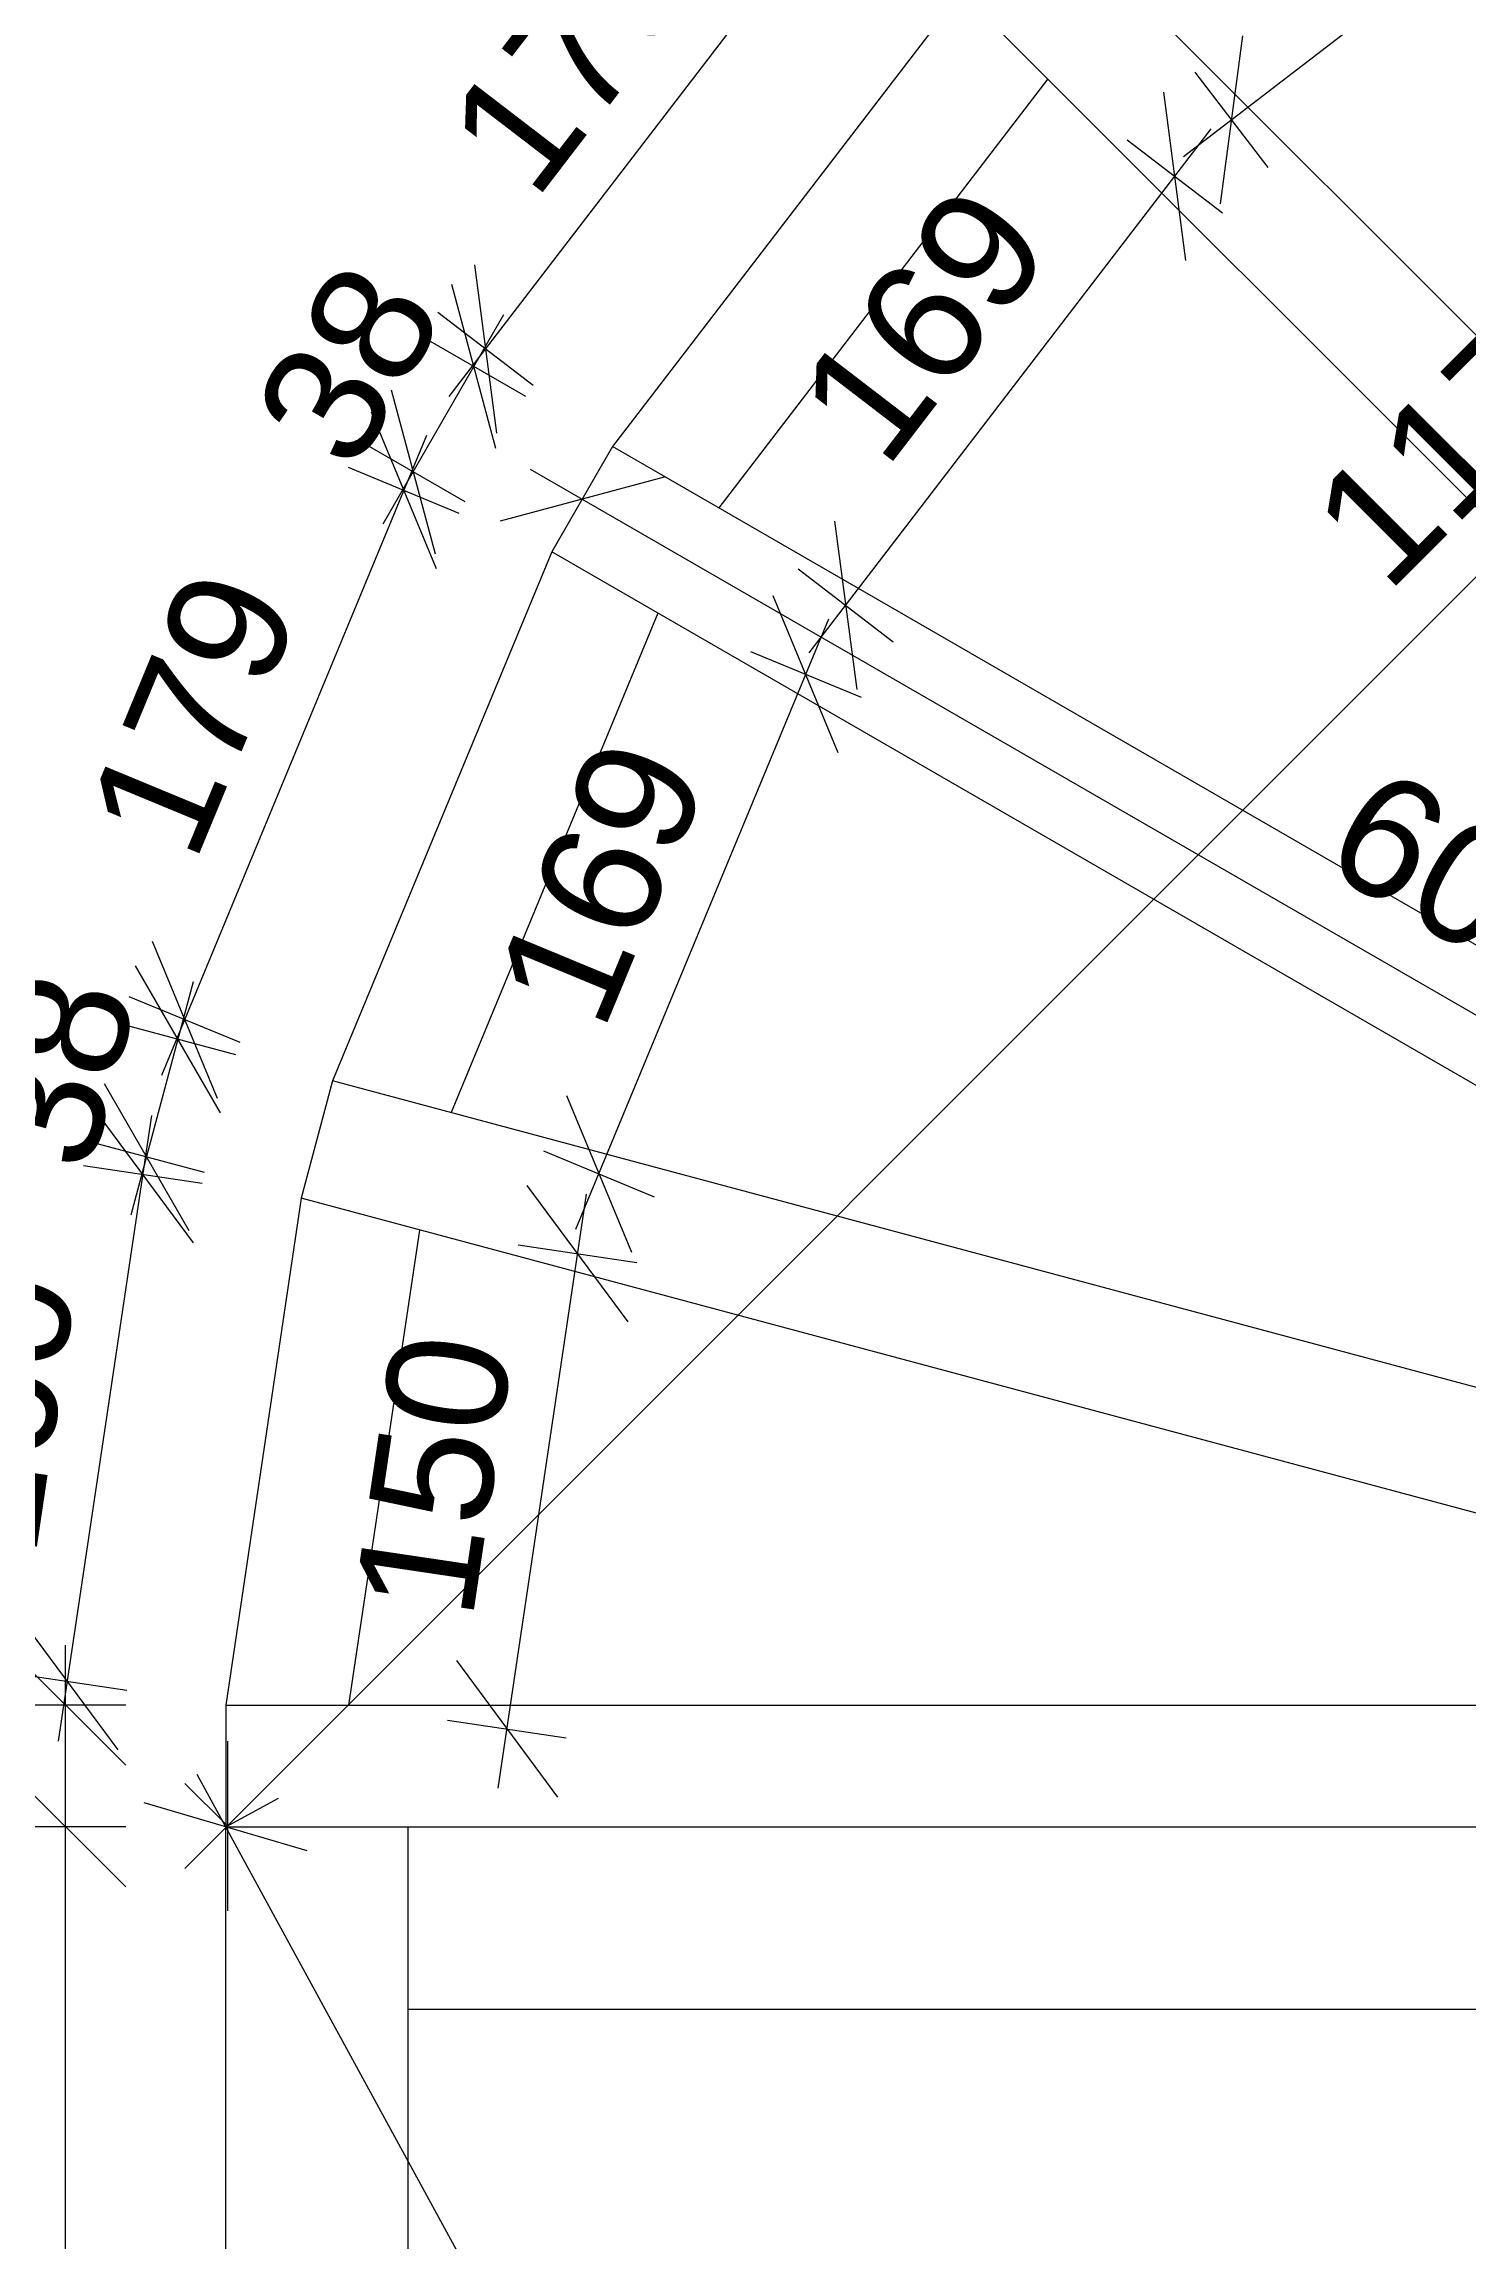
# Model space of a CAD drawing. Header units: millimetres. Extents: x -96270 to 80902, y -48795 to -34727.
# Drawn here: x 63300 to 63745, y -37880 to -37194 of the extents above; entities that cross this region are included whole.
import ezdxf

# ---------------------------------------------------------------- set-up
doc = ezdxf.new("R2010")
doc.units = ezdxf.units.MM
doc.layers.get('0').update_dxf_attribs({"lineweight": 25})
doc.layers.add('Mållinje (Afsætning af mål)', color=4, linetype='Continuous', lineweight=9)
doc.layers.add('Tyk fuldstregslinje (Optegning)', color=7, linetype='Continuous', lineweight=30)
doc.styles.add('Annotative', font='arial.ttf')
doc.dimstyles.new('Annotative', dxfattribs={"dimscale": 0, "dimtxt": 2.5, "dimasz": 2.5, "dimexe": 1.25, "dimexo": 1, "dimgap": 1, "dimtad": 1, "dimdec": 0, "dimzin": 0, "dimtxsty": 'Annotative', "dimblk": 'OBLIQUE', "dimcen": 1, "dimdle": 1.25, "dimadec": 0, "dimazin": 0, "dimtfac": 1, "dimtdec": 0, "dimtofl": 0, "dimtmove": 0, "dimatfit": 3, "dimfxl": 1.25, "dimfxlon": 1, "dimtolj": 1, "dimtzin": 0, "dimarcsym": 0})

# ---------------------------------------------------------------- blocks, each defined once
blk = doc.blocks.new('_Oblique')
at = {"color": 0, "linetype": 'ByBlock', "lineweight": -2}
blk.add_line((-0.5, -0.5), (0.5, 0.5), dxfattribs=at)
blk = doc.blocks.new('*D704')
at = {"layer": 'Defpoints', "color": 0, "transparency": 16777216}
for p in [(63306.7, -37750.81), (63356.7, -37750.81), (63356.7, -38850.81)]:
    blk.add_point(p, dxfattribs=at)
at = {"layer": 'Mållinje (Afsætning af mål)', "color": 0, "lineweight": -2, "transparency": 16777216}
for p, q in [((63306.7, -38869.56), (63306.7, -37732.06)), ((63325.45, -37750.81), (63287.95, -37750.81)), ((63325.45, -38850.81), (63287.95, -38850.81))]:
    blk.add_line(p, q, dxfattribs=at)
at = {"layer": 'Mållinje (Afsætning af mål)', "color": 0, "lineweight": -2, "transparency": 16777216, "xscale": 37.5, "yscale": 37.5, "zscale": 37.5}
for p, rotation in [((63306.7, -37750.81), 90), ((63306.7, -38850.81), 270)]:
    blk.add_blockref('_Oblique', p, dxfattribs=dict(at, rotation=rotation))
at = {"layer": 'Mållinje (Afsætning af mål)', "color": 0, "transparency": 16777216, "insert": (63272.55, -38300.81), "char_height": 37.5, "attachment_point": 5, "rotation": 90, "style": 'Annotative'}
blk.add_mtext('\\A1;1100', dxfattribs=at)
blk = doc.blocks.new('*D705')
at = {"layer": 'Defpoints', "color": 0, "transparency": 16777216}
for p in [(63330.84, -37547.04), (63380.27, -37554.4), (63356.7, -37712.81)]:
    blk.add_point(p, dxfattribs=at)
at = {"layer": 'Mållinje (Afsætning af mål)', "color": 0, "lineweight": -2, "transparency": 16777216}
for p, q in [((63304.5, -37724), (63333.6, -37528.5)), ((63349.38, -37549.8), (63312.29, -37544.28)), ((63325.81, -37708.21), (63288.72, -37702.69))]:
    blk.add_line(p, q, dxfattribs=at)
at = {"layer": 'Mållinje (Afsætning af mål)', "color": 0, "lineweight": -2, "transparency": 16777216, "xscale": 37.5, "yscale": 37.5, "zscale": 37.5}
for p, rotation in [((63330.84, -37547.04), 81.53558793589828), ((63307.26, -37705.45), 261.5355879358983)]:
    blk.add_blockref('_Oblique', p, dxfattribs=dict(at, rotation=rotation))
at = {"layer": 'Mållinje (Afsætning af mål)', "color": 0, "transparency": 16777216, "insert": (63285.28, -37621.22), "char_height": 37.5, "attachment_point": 5, "rotation": 81.53559, "style": 'Annotative'}
blk.add_mtext('\\A1;160', dxfattribs=at)
blk = doc.blocks.new('*D706')
at = {"layer": 'Defpoints', "color": 0, "transparency": 16777216}
for p in [(63306.7, -37712.81), (63356.7, -37712.81), (63356.7, -37750.81)]:
    blk.add_point(p, dxfattribs=at)
at = {"layer": 'Mållinje (Afsætning af mål)', "color": 0, "lineweight": -2, "transparency": 16777216}
for p, q in [((63306.7, -37769.56), (63306.7, -37694.06)), ((63325.45, -37712.81), (63287.95, -37712.81)), ((63325.45, -37750.81), (63287.95, -37750.81))]:
    blk.add_line(p, q, dxfattribs=at)
at = {"layer": 'Mållinje (Afsætning af mål)', "color": 0, "lineweight": -2, "transparency": 16777216, "xscale": 37.5, "yscale": 37.5, "zscale": 37.5}
for p, rotation in [((63306.7, -37712.81), 90), ((63306.7, -37750.81), 270)]:
    blk.add_blockref('_Oblique', p, dxfattribs=dict(at, rotation=rotation))
at = {"layer": 'Mållinje (Afsætning af mål)', "color": 0, "transparency": 16777216, "insert": (63272.54, -37731.81), "char_height": 37.5, "attachment_point": 5, "rotation": 90, "style": 'Annotative'}
blk.add_mtext('\\A1;38', dxfattribs=at)
blk = doc.blocks.new('*D707')
at = {"layer": 'Defpoints', "color": 0, "transparency": 16777216}
for p in [(63412.39, -37333.24), (63458.58, -37352.37), (63390.11, -37517.69)]:
    blk.add_point(p, dxfattribs=at)
at = {"layer": 'Mållinje (Afsætning af mål)', "color": 0, "lineweight": -2, "transparency": 16777216}
for p, q in [((63336.74, -37515.88), (63419.57, -37315.92)), ((63429.71, -37340.42), (63395.07, -37326.06)), ((63361.23, -37505.74), (63326.59, -37491.39))]:
    blk.add_line(p, q, dxfattribs=at)
at = {"layer": 'Mållinje (Afsætning af mål)', "color": 0, "lineweight": -2, "transparency": 16777216, "xscale": 37.5, "yscale": 37.5, "zscale": 37.5}
for p, rotation in [((63412.39, -37333.24), 67.4999999999982), ((63343.91, -37498.56), 247.4999999999982)]:
    blk.add_blockref('_Oblique', p, dxfattribs=dict(at, rotation=rotation))
at = {"layer": 'Mållinje (Afsætning af mål)', "color": 0, "transparency": 16777216, "insert": (63346.6, -37402.83), "char_height": 37.5, "attachment_point": 5, "rotation": 67.5, "style": 'Annotative'}
blk.add_mtext('\\A1;179', dxfattribs=at)
blk = doc.blocks.new('*D691')
at = {"layer": 'Defpoints', "color": 0, "transparency": 16777216}
for p in [(63341.81, -37504.75), (63390.11, -37517.69), (63380.27, -37554.4)]:
    blk.add_point(p, dxfattribs=at)
at = {"layer": 'Mållinje (Afsætning af mål)', "color": 0, "lineweight": -2, "transparency": 16777216}
for p, q in [((63327.12, -37559.57), (63346.66, -37486.64)), ((63359.92, -37509.61), (63323.7, -37499.9)), ((63350.09, -37546.31), (63313.86, -37536.61))]:
    blk.add_line(p, q, dxfattribs=at)
at = {"layer": 'Mållinje (Afsætning af mål)', "color": 0, "lineweight": -2, "transparency": 16777216, "xscale": 37.5, "yscale": 37.5, "zscale": 37.5}
for p, rotation in [((63341.81, -37504.75), 75.00000000000414), ((63331.97, -37541.46), 255.0000000000041)]:
    blk.add_blockref('_Oblique', p, dxfattribs=dict(at, rotation=rotation))
at = {"layer": 'Mållinje (Afsætning af mål)', "color": 0, "transparency": 16777216, "insert": (63303.9, -37514.27), "char_height": 37.5, "attachment_point": 5, "rotation": 75, "style": 'Annotative'}
blk.add_mtext('\\A1;38', dxfattribs=at)
blk = doc.blocks.new('*D692')
at = {"layer": 'Defpoints', "color": 0, "transparency": 16777216}
for p in [(63434.28, -37294.46), (63477.58, -37319.46), (63458.58, -37352.37)]:
    blk.add_point(p, dxfattribs=at)
at = {"layer": 'Mållinje (Afsætning af mål)', "color": 0, "lineweight": -2, "transparency": 16777216}
for p, q in [((63405.91, -37343.61), (63443.66, -37278.23)), ((63450.52, -37303.84), (63418.04, -37285.09)), ((63431.52, -37336.75), (63399.04, -37318))]:
    blk.add_line(p, q, dxfattribs=at)
at = {"layer": 'Mållinje (Afsætning af mål)', "color": 0, "lineweight": -2, "transparency": 16777216, "xscale": 37.5, "yscale": 37.5, "zscale": 37.5}
for p, rotation in [((63434.28, -37294.46), 60.0000000000034), ((63415.28, -37327.37), 240.0000000000034)]:
    blk.add_blockref('_Oblique', p, dxfattribs=dict(at, rotation=rotation))
at = {"layer": 'Mållinje (Afsætning af mål)', "color": 0, "transparency": 16777216, "insert": (63395.2, -37293.84), "char_height": 37.5, "attachment_point": 5, "rotation": 60, "style": 'Annotative'}
blk.add_mtext('\\A1;38', dxfattribs=at)
blk = doc.blocks.new('*D693')
at = {"layer": 'Defpoints', "color": 0, "transparency": 16777216}
for p in [(63546.85, -37147.06), (63586.52, -37177.5), (63477.58, -37319.46)]:
    blk.add_point(p, dxfattribs=at)
at = {"layer": 'Mållinje (Afsætning af mål)', "color": 0, "lineweight": -2, "transparency": 16777216}
for p, q in [((63426.5, -37303.9), (63558.26, -37132.19)), ((63561.72, -37158.48), (63531.97, -37135.65)), ((63452.79, -37300.44), (63423.04, -37277.61))]:
    blk.add_line(p, q, dxfattribs=at)
at = {"layer": 'Mållinje (Afsætning af mål)', "color": 0, "lineweight": -2, "transparency": 16777216, "xscale": 37.5, "yscale": 37.5, "zscale": 37.5}
for p, rotation in [((63546.85, -37147.06), 52.49999999999965), ((63437.92, -37289.03), 232.4999999999996)]:
    blk.add_blockref('_Oblique', p, dxfattribs=dict(at, rotation=rotation))
at = {"layer": 'Mållinje (Afsætning af mål)', "color": 0, "transparency": 16777216, "insert": (63465.29, -37197.26), "char_height": 37.5, "attachment_point": 5, "rotation": 52.5, "style": 'Annotative'}
blk.add_mtext('\\A1;179', dxfattribs=at)
blk = doc.blocks.new('*D724')
at = {"layer": 'Defpoints', "color": 0, "transparency": 16777216}
for p in [(63356.7, -37750.81), (63956.7, -38850.81), (63956.7, -38850.81)]:
    blk.add_point(p, dxfattribs=at)
at = {"layer": 'Mållinje (Afsætning af mål)', "color": 0, "lineweight": -2, "transparency": 16777216}
for p, q in [((63347.72, -37734.35), (63965.68, -38867.27)), ((63356.7, -37750.81), (63373.16, -37741.83)), ((63956.7, -38850.81), (63973.16, -38841.83))]:
    blk.add_line(p, q, dxfattribs=at)
at = {"layer": 'Mållinje (Afsætning af mål)', "color": 0, "lineweight": -2, "transparency": 16777216, "xscale": 37.5, "yscale": 37.5, "zscale": 37.5}
for p, rotation in [((63356.7, -37750.81), 118.6104596659652), ((63956.7, -38850.81), 298.6104596659652)]:
    blk.add_blockref('_Oblique', p, dxfattribs=dict(at, rotation=rotation))
at = {"layer": 'Mållinje (Afsætning af mål)', "color": 0, "transparency": 16777216, "insert": (63686.69, -38284.45), "char_height": 37.5, "attachment_point": 5, "rotation": 298.61046, "style": 'Annotative'}
blk.add_mtext('\\A1;1253', dxfattribs=at)
blk = doc.blocks.new('*D731')
at = {"layer": 'Defpoints', "color": 0, "transparency": 16777216}
for p in [(63417.22, -37564.3), (63466.67, -37571.66), (63395.12, -37712.81)]:
    blk.add_point(p, dxfattribs=at)
at = {"layer": 'Mållinje (Afsætning af mål)', "color": 0, "lineweight": -2, "transparency": 16777216}
for p, q in [((63441.81, -37738.72), (63469.43, -37553.11)), ((63448.13, -37568.9), (63485.22, -37574.42)), ((63426.03, -37717.41), (63463.12, -37722.93))]:
    blk.add_line(p, q, dxfattribs=at)
at = {"layer": 'Mållinje (Afsætning af mål)', "color": 0, "lineweight": -2, "transparency": 16777216, "xscale": 37.5, "yscale": 37.5, "zscale": 37.5}
for p, rotation in [((63466.67, -37571.66), 81.53558793590007), ((63444.57, -37720.17), 261.5355879359)]:
    blk.add_blockref('_Oblique', p, dxfattribs=dict(at, rotation=rotation))
at = {"layer": 'Mållinje (Afsætning af mål)', "color": 0, "transparency": 16777216, "insert": (63421.85, -37640.89), "char_height": 37.5, "attachment_point": 5, "rotation": 81.53559, "style": 'Annotative'}
blk.add_mtext('\\A1;150', dxfattribs=at)
blk = doc.blocks.new('*D732')
at = {"layer": 'Defpoints', "color": 0, "transparency": 16777216}
for p in [(63491.78, -37371.54), (63537.97, -37390.67), (63427.13, -37527.61)]:
    blk.add_point(p, dxfattribs=at)
at = {"layer": 'Mållinje (Afsætning af mål)', "color": 0, "lineweight": -2, "transparency": 16777216}
for p, q in [((63466.15, -37564.07), (63545.15, -37373.35)), ((63520.65, -37383.5), (63555.29, -37397.85)), ((63456, -37539.57), (63490.64, -37553.92))]:
    blk.add_line(p, q, dxfattribs=at)
at = {"layer": 'Mållinje (Afsætning af mål)', "color": 0, "lineweight": -2, "transparency": 16777216, "xscale": 37.5, "yscale": 37.5, "zscale": 37.5}
for p, rotation in [((63537.97, -37390.67), 67.4999999999997), ((63473.32, -37546.75), 247.4999999999997)]:
    blk.add_blockref('_Oblique', p, dxfattribs=dict(at, rotation=rotation))
at = {"layer": 'Mållinje (Afsætning af mål)', "color": 0, "transparency": 16777216, "insert": (63474.1, -37455.64), "char_height": 37.5, "attachment_point": 5, "rotation": 67.5, "style": 'Annotative'}
blk.add_mtext('\\A1;169', dxfattribs=at)
blk = doc.blocks.new('*D733')
at = {"layer": 'Defpoints', "color": 0, "transparency": 16777216}
for p in [(63613.62, -37204.6), (63653.29, -37235.04), (63510.78, -37338.63)]:
    blk.add_point(p, dxfattribs=at)
at = {"layer": 'Mållinje (Afsætning af mål)', "color": 0, "lineweight": -2, "transparency": 16777216}
for p, q in [((63539.03, -37383.94), (63664.7, -37220.17)), ((63638.41, -37223.63), (63668.16, -37246.46)), ((63535.57, -37357.65), (63565.32, -37380.48))]:
    blk.add_line(p, q, dxfattribs=at)
at = {"layer": 'Mållinje (Afsætning af mål)', "color": 0, "lineweight": -2, "transparency": 16777216, "xscale": 37.5, "yscale": 37.5, "zscale": 37.5}
for p, rotation in [((63653.29, -37235.04), 52.49999999999708), ((63550.44, -37369.07), 232.4999999999971)]:
    blk.add_blockref('_Oblique', p, dxfattribs=dict(at, rotation=rotation))
at = {"layer": 'Mållinje (Afsætning af mål)', "color": 0, "transparency": 16777216, "insert": (63574.78, -37281.27), "char_height": 37.5, "attachment_point": 5, "rotation": 52.5, "style": 'Annotative'}
blk.add_mtext('\\A1;169', dxfattribs=at)
blk = doc.blocks.new('*D685')
at = {"layer": 'Defpoints', "color": 0, "transparency": 16777216}
for p in [(63774.52, -37074.89), (63804.95, -37114.56), (63640.49, -37177.73)]:
    blk.add_point(p, dxfattribs=at)
at = {"layer": 'Mållinje (Afsætning af mål)', "color": 0, "lineweight": -2, "transparency": 16777216}
for p, q in [((63656.05, -37228.81), (63819.83, -37103.14)), ((63793.54, -37099.68), (63816.37, -37129.43)), ((63659.51, -37202.53), (63682.34, -37232.28))]:
    blk.add_line(p, q, dxfattribs=at)
at = {"layer": 'Mållinje (Afsætning af mål)', "color": 0, "lineweight": -2, "transparency": 16777216, "xscale": 37.5, "yscale": 37.5, "zscale": 37.5}
for p, rotation in [((63804.95, -37114.56), 37.49999999999902), ((63670.93, -37217.4), 217.499999999999)]:
    blk.add_blockref('_Oblique', p, dxfattribs=dict(at, rotation=rotation))
at = {"layer": 'Mållinje (Afsætning af mål)', "color": 0, "transparency": 16777216, "insert": (63717.15, -37138.89), "char_height": 37.5, "attachment_point": 5, "rotation": 37.5, "style": 'Annotative'}
blk.add_mtext('\\A1;169', dxfattribs=at)
blk = doc.blocks.new('*D689')
at = {"layer": 'Defpoints', "color": 0, "transparency": 16777216}
for p in [(64186.7, -36920.81), (64186.7, -36920.81), (63357.25, -37750.51)]:
    blk.add_point(p, dxfattribs=at)
at = {"layer": 'Mållinje (Afsætning af mål)', "color": 0, "lineweight": -2, "transparency": 16777216}
for p, q in [((63343.99, -37763.77), (64199.95, -36907.55)), ((64186.7, -36920.81), (64173.44, -36907.55)), ((63357.25, -37750.51), (63343.99, -37737.26))]:
    blk.add_line(p, q, dxfattribs=at)
at = {"layer": 'Mållinje (Afsætning af mål)', "color": 0, "lineweight": -2, "transparency": 16777216, "xscale": 37.5, "yscale": 37.5, "zscale": 37.5}
for p, rotation in [((64186.7, -36920.81), 45.0086126468745), ((63357.25, -37750.51), 225.0086126468745)]:
    blk.add_blockref('_Oblique', p, dxfattribs=dict(at, rotation=rotation))
at = {"layer": 'Mållinje (Afsætning af mål)', "color": 0, "transparency": 16777216, "insert": (63747.81, -37311.51), "char_height": 37.5, "attachment_point": 5, "rotation": 45.00861, "style": 'Annotative'}
blk.add_mtext('\\A1;1173', dxfattribs=at)
blk = doc.blocks.new('*D690')
at = {"layer": 'Defpoints', "color": 0, "transparency": 16777216}
for p in [(63468.08, -37335.92), (63988.19, -37636.2), (63988.19, -37636.2)]:
    blk.add_point(p, dxfattribs=at)
at = {"layer": 'Mållinje (Afsætning af mål)', "color": 0, "lineweight": -2, "transparency": 16777216}
for p, q in [((63451.85, -37326.54), (64004.43, -37645.58)), ((63468.08, -37335.92), (63458.71, -37352.16)), ((63988.19, -37636.2), (63978.82, -37652.44))]:
    blk.add_line(p, q, dxfattribs=at)
at = {"layer": 'Mållinje (Afsætning af mål)', "color": 0, "lineweight": -2, "transparency": 16777216, "xscale": 37.5, "yscale": 37.5, "zscale": 37.5}
for p, rotation in [((63468.08, -37335.92), 149.999999999998), ((63988.19, -37636.2), 329.999999999998)]:
    blk.add_blockref('_Oblique', p, dxfattribs=dict(at, rotation=rotation))
at = {"layer": 'Mållinje (Afsætning af mål)', "color": 0, "transparency": 16777216, "insert": (63745.21, -37456.49), "char_height": 37.5, "attachment_point": 5, "rotation": 330, "style": 'Annotative'}
blk.add_mtext('\\A1;600', dxfattribs=at)

msp = doc.modelspace()

# ---------------------------------------------------------------- linework, layer by layer
at = {"layer": 'Tyk fuldstregslinje (Optegning)'}
for p, q in [((64038.05, -37575.3), (63613.39, -37150.63)), ((63586.52, -37177.5), (63477.58, -37319.46)), ((64011.18, -37602.17), (63586.52, -37177.5)), ((63613.62, -37204.6), (63510.78, -37338.63)), ((63477.58, -37319.46), (63458.58, -37352.37)), ((63997.69, -37619.75), (63477.58, -37319.46)), ((63458.58, -37352.37), (63390.11, -37517.69)), ((63978.69, -37652.66), (63458.58, -37352.37)), ((63491.78, -37371.54), (63427.13, -37527.61)), ((63390.11, -37517.69), (63380.27, -37554.4)), ((63970.21, -37673.13), (63390.11, -37517.69)), ((63380.27, -37554.4), (63356.7, -37712.81)), ((63960.38, -37709.84), (63380.27, -37554.4)), ((63417.22, -37564.3), (63395.12, -37712.81)), ((63356.7, -37712.81), (63959.86, -37712.81)), ((63356.7, -37712.81), (63356.7, -37750.81)), ((63356.7, -38850.81), (63356.7, -37750.81)), ((63356.7, -37750.81), (63956.7, -37750.81)), ((63413.7, -38850.81), (63413.7, -37750.81)), ((63413.7, -37807.81), (63899.7, -37807.81))]:
    msp.add_line(p, q, dxfattribs=at)

# ---------------------------------------------------------------- dimensions: what is measured, and where the dimension line sits
at = {"layer": 'Mållinje (Afsætning af mål)'}
for p1, p2, distance, picture, middle in [((63357.25, -37750.51), (64186.7, -36920.81), 0, '*D689', (63747.81, -37311.51)), ((63640.49, -37177.73), (63774.52, -37074.89), -50, '*D685', (63717.15, -37138.89)), ((63477.58, -37319.46), (63586.52, -37177.5), 50, '*D693', (63465.29, -37197.26)), ((63510.78, -37338.63), (63613.62, -37204.6), -50, '*D733', (63574.78, -37281.27)), ((63390.11, -37517.69), (63458.58, -37352.37), 50, '*D707', (63346.6, -37402.83)), ((63427.13, -37527.61), (63491.78, -37371.54), -50, '*D732', (63474.1, -37455.64)), ((63356.7, -37712.81), (63380.27, -37554.4), 49.98, '*D705', (63285.28, -37621.22)), ((63395.12, -37712.81), (63417.22, -37564.3), -50, '*D731', (63421.85, -37640.89)), ((63356.7, -38850.81), (63356.7, -37750.81), 50, '*D704', (63272.55, -38300.81)), ((63356.7, -37750.81), (63956.7, -38850.81), 0, '*D724', (63686.69, -38284.45))]:
    dim = msp.add_aligned_dim(p1=p1, p2=p2, distance=distance, dimstyle='Annotative', dxfattribs=at)
    dim.commit()
    dim.dimension.update_dxf_attribs({"geometry": picture, "text_midpoint": middle})
for base, p1, p2, angle, picture, middle in [((63434.28, -37294.46), (63458.58, -37352.37), (63477.58, -37319.46), 60, '*D692', (63424.78, -37310.92)), ((63341.81, -37504.75), (63380.27, -37554.4), (63390.11, -37517.69), 75, '*D691', (63336.89, -37523.11)), ((63306.7, -37712.81), (63356.7, -37750.81), (63356.7, -37712.81), 90, '*D706', (63306.7, -37731.81))]:
    dim = msp.add_linear_dim(base=base, p1=p1, p2=p2, angle=angle, dimstyle='Annotative', dxfattribs=at)
    dim.commit()
    dim.dimension.update_dxf_attribs({"geometry": picture, "text_midpoint": middle, "dimtype": 161})
dim = msp.add_aligned_dim(p1=(63468.08, -37335.92), p2=(63988.19, -37636.2), distance=0, text='600', dimstyle='Annotative', dxfattribs=at)
dim.commit()
dim.dimension.update_dxf_attribs({"geometry": '*D690', "text_midpoint": (63745.21, -37456.49)})

doc.saveas('drawing.dxf')
